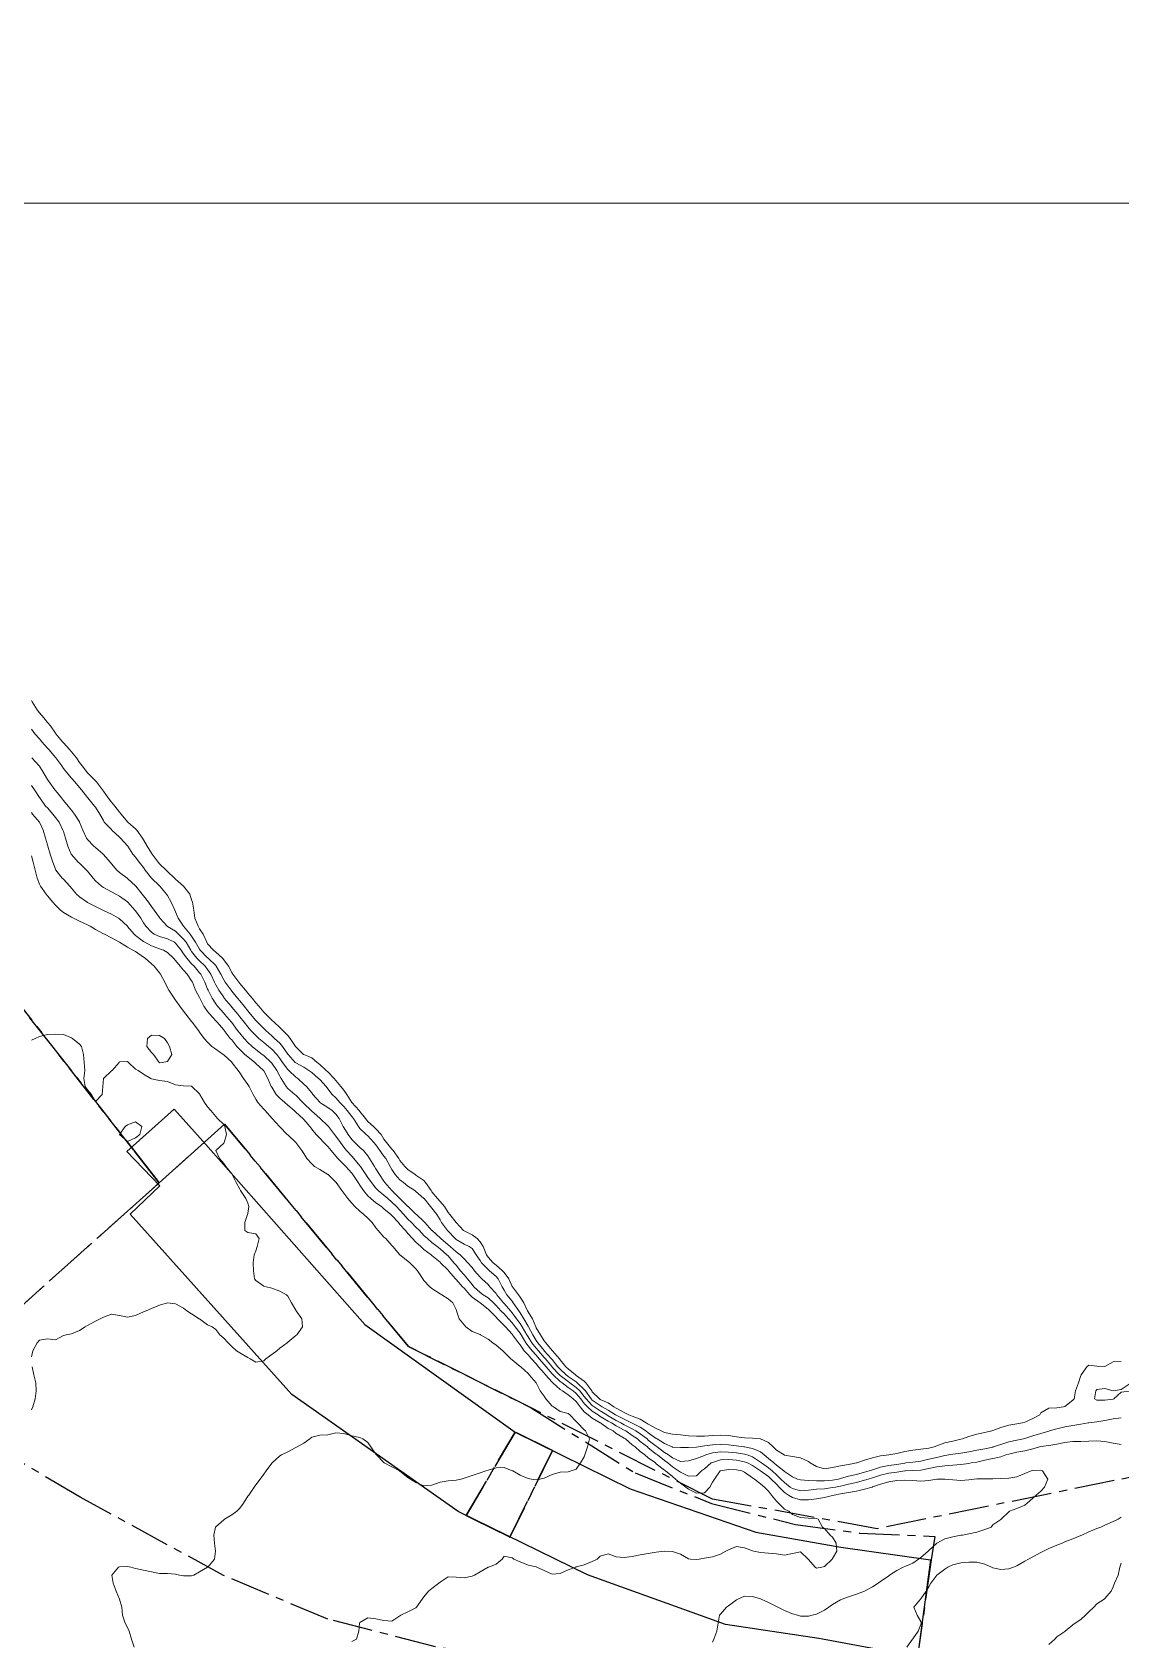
# Model space of a CAD drawing. Header units: centimetres. Extents: x 0 to 642158, y -847 to 649707.
# Drawn here: x 616694.3 to 616762.2, y 620797.7 to 620898 of the extents above; entities that cross this region are included whole.
import ezdxf

# ---------------------------------------------------------------- set-up
doc = ezdxf.new("R2010")
doc.units = ezdxf.units.CM
doc.header["$MEASUREMENT"] = 0
doc.linetypes.add('CENTERX2', pattern=[4, 2.5, -0.5, 0.5, -0.5])
doc.layers.add('MEV_grille', color=254, linetype='Continuous', lineweight=9)
doc.layers.add('WAL_topographie 0.5', color=253, linetype='Continuous', lineweight=20)
doc.layers.add('SPW_batiments', color=7, linetype='Continuous')
doc.layers.add('SPW_parcellaire cadastral', color=7, linetype='CENTERX2', lineweight=25, true_color=0xff0542)

# ---------------------------------------------------------------- blocks, each defined once
blk = doc.blocks.new('*U114')
at = {"layer": 'MEV_grille', "transparency": 33554687}
blk.add_lwpolyline([(-1338.46, 0), (1338.46, 0)], dxfattribs=at)
blk = doc.blocks.new('*U115')
at = {"layer": 'MEV_grille', "color": 0, "linetype": 'ByBlock', "lineweight": -2, "transparency": 16777216}
blk.add_blockref('*U114', (0, -1500), dxfattribs=at)

msp = doc.modelspace()

# ---------------------------------------------------------------- linework, layer by layer
at = {"layer": 'SPW_batiments'}
msp.add_lwpolyline([(616703.36, 620830.6), (616705.13, 620828.62), (616715.05, 620817.39), (616724.45, 620810.68), (616731.62, 620807.13), (616739.47, 620804.43), (616744.77, 620803.5), (616750.37, 620802.7), (616749.55, 620796.65), (616743.62, 620797.76), (616743.4, 620797.8), (616737.57, 620798.66), (616728.95, 620801.76), (616720.89, 620805.72), (616710.5, 620813.03), (616710.32, 620813.23), (616700.41, 620824.28), (616702.26, 620826.04), (616700.21, 620828.19), (616703.15, 620830.84), (616703.36, 620830.6)], dxfattribs=at)
at = {"layer": 'SPW_parcellaire cadastral'}
for points in [[(616703.25, 620977.87), (616705.26, 620970.07), (616725.86, 620975.28), (616789.03, 620897.56), (616816.87, 620864.55), (616819.2, 620861.79), (616791.61, 620814.79), (616777.5, 620810.83), (616747.04, 620804.65), (616736.76, 620806.49), (616725.43, 620812.19), (616717.78, 620816.02), (616706.31, 620829.9), (616705.06, 620828.78), (616702.23, 620826.24), (616700.62, 620828.29), (616648.31, 620895.01), (616662.94, 620947.8), (616665.72, 620957.76), (616680.43, 620969.62), (616679.01, 620971.37), (616703.25, 620977.87)], [(616648.31, 620895.01), (616700.62, 620828.29), (616702.23, 620826.24), (616700.25, 620824.47), (616687.17, 620812.75)], [(616702.23, 620826.24), (616705.06, 620828.78), (616706.31, 620829.9), (616717.78, 620816.02), (616725.43, 620812.19), (616731.92, 620808.13), (616736.69, 620806.23), (616741.94, 620804.91), (616745.92, 620804.38), (616750.64, 620804.17), (616750.4, 620802.7), (616749.55, 620796.65), (616749.63, 620795.4), (616741.04, 620795.04), (616734.75, 620795.23), (616727.36, 620795.92), (616719.39, 620797.29), (616712.75, 620799), (616706.24, 620801.73), (616697.29, 620806.62), (616688.97, 620811.55), (616687.17, 620812.75), (616700.25, 620824.47), (616702.23, 620826.24)], [(616726.78, 620809.52), (616724.11, 620804.13), (616721.38, 620805.47), (616724.45, 620810.68), (616726.78, 620809.52)], [(616726.78, 620809.52), (616724.45, 620810.68), (616721.38, 620805.47), (616724.11, 620804.13), (616726.78, 620809.52)]]:
    msp.add_lwpolyline(points, dxfattribs=at)
at = {"layer": 'WAL_topographie 0.5'}
for points in [[(616694.25, 620856.33), (616694.3, 620856.25), (616694.61, 620855.75), (616694.75, 620855.57), (616695.03, 620855.25), (616695.25, 620854.97), (616695.44, 620854.75), (616695.75, 620854.29), (616695.78, 620854.25), (616696.2, 620853.75), (616696.25, 620853.7), (616696.65, 620853.25), (616696.75, 620853.13), (616697.06, 620852.75), (616697.25, 620852.47), (616697.41, 620852.25), (616697.75, 620851.82), (616697.82, 620851.75), (616698.25, 620851.33), (616698.32, 620851.25), (616698.69, 620850.75), (616698.75, 620850.67), (616699.05, 620850.25), (616699.25, 620849.99), (616699.46, 620849.75), (616699.75, 620849.37), (616699.85, 620849.25), (616700.25, 620848.76), (616700.26, 620848.75), (616700.75, 620848.32), (616700.82, 620848.25), (616701.18, 620847.75), (616701.25, 620847.63), (616701.48, 620847.25), (616701.75, 620846.8), (616701.79, 620846.75), (616702.16, 620846.25), (616702.25, 620846.15), (616702.66, 620845.75), (616702.75, 620845.67), (616703.19, 620845.25), (616703.25, 620845.19), (616703.74, 620844.75), (616703.75, 620844.74), (616704.14, 620844.25), (616704.25, 620843.9), (616704.31, 620843.75), (616704.38, 620843.25), (616704.45, 620842.75), (616704.65, 620842.25), (616704.75, 620842.09), (616704.96, 620841.75), (616705.19, 620841.25), (616705.25, 620841.15), (616705.61, 620840.75), (616705.75, 620840.63), (616706.17, 620840.25), (616706.25, 620840.15), (616706.56, 620839.75), (616706.75, 620839.36), (616706.83, 620839.25), (616707.2, 620838.75), (616707.25, 620838.68), (616707.61, 620838.25), (616707.75, 620838.07), (616708.02, 620837.75), (616708.25, 620837.46), (616708.44, 620837.25), (616708.75, 620836.89), (616708.88, 620836.75), (616709.25, 620836.38), (616709.39, 620836.25), (616709.75, 620835.92), (616709.94, 620835.75), (616710.25, 620835.43), (616710.4, 620835.25), (616710.73, 620834.75), (616710.75, 620834.72), (616711.24, 620834.25), (616711.25, 620834.25), (616711.75, 620834.03), (616712.09, 620833.75), (616712.25, 620833.61), (616712.64, 620833.25), (616712.75, 620833.16), (616713.14, 620832.75), (616713.25, 620832.61), (616713.56, 620832.25), (616713.75, 620832.01), (616713.94, 620831.75), (616714.24, 620831.25), (616714.25, 620831.24), (616714.7, 620830.75), (616714.75, 620830.68), (616715.11, 620830.25), (616715.25, 620830.07), (616715.59, 620829.75), (616715.75, 620829.6), (616716.07, 620829.25), (616716.25, 620828.96), (616716.42, 620828.75), (616716.75, 620828.33), (616716.83, 620828.25), (616717.18, 620827.75), (616717.25, 620827.63), (616717.55, 620827.25), (616717.75, 620827.06), (616718.21, 620826.75), (616718.25, 620826.72), (616718.75, 620826.37), (616718.84, 620826.25), (616719.19, 620825.75), (616719.25, 620825.67), (616719.59, 620825.25), (616719.75, 620825.06), (616720.03, 620824.75), (616720.25, 620824.38), (616720.36, 620824.25), (616720.75, 620823.75), (616720.75, 620823.75), (616721.22, 620823.25), (616721.25, 620823.23), (616721.75, 620822.98), (616722.06, 620822.75), (616722.25, 620822.55), (616722.44, 620822.25), (616722.66, 620821.75), (616722.75, 620821.6), (616723.06, 620821.25), (616723.25, 620821.1), (616723.65, 620820.75), (616723.75, 620820.63), (616724.04, 620820.25), (616724.25, 620819.77), (616724.27, 620819.75), (616724.65, 620819.25), (616724.75, 620819.1), (616724.98, 620818.75), (616725.22, 620818.25), (616725.25, 620818.19), (616725.53, 620817.75), (616725.72, 620817.25), (616725.75, 620817.19), (616726.03, 620816.75), (616726.25, 620816.38), (616726.36, 620816.25), (616726.75, 620815.78), (616726.78, 620815.75), (616727.21, 620815.25), (616727.25, 620815.19), (616727.61, 620814.75), (616727.75, 620814.62), (616728.21, 620814.25), (616728.25, 620814.22), (616728.75, 620813.86), (616728.86, 620813.75), (616729.22, 620813.25), (616729.25, 620813.2), (616729.71, 620812.75), (616729.75, 620812.72), (616730.25, 620812.5), (616730.6, 620812.25), (616730.75, 620812.17), (616731.25, 620811.91), (616731.53, 620811.75), (616731.75, 620811.67), (616732.25, 620811.49), (616732.62, 620811.25), (616732.75, 620811.18), (616733.25, 620810.91), (616733.56, 620810.75), (616733.75, 620810.66), (616734.25, 620810.55), (616734.75, 620810.5), (616735.25, 620810.44), (616735.75, 620810.42), (616736.25, 620810.43), (616736.75, 620810.47), (616737.25, 620810.48), (616737.75, 620810.46), (616738.25, 620810.39), (616738.75, 620810.31), (616739.25, 620810.29), (616739.73, 620810.25), (616739.75, 620810.25), (616740.25, 620810.02), (616740.54, 620809.75), (616740.75, 620809.55), (616741.22, 620809.25), (616741.25, 620809.23), (616741.75, 620809.15), (616742.25, 620809.08), (616742.75, 620808.84), (616742.85, 620808.75), (616743.25, 620808.53), (616743.75, 620808.39), (616744.25, 620808.46), (616744.75, 620808.58), (616745.25, 620808.66), (616745.75, 620808.75), (616745.77, 620808.75), (616746.25, 620808.92), (616746.75, 620809.08), (616747.25, 620809.2), (616747.75, 620809.25), (616747.76, 620809.25), (616748.25, 620809.35), (616748.75, 620809.46), (616749.25, 620809.54), (616749.75, 620809.61), (616750.25, 620809.68), (616750.58, 620809.75), (616750.75, 620809.81), (616751.25, 620810), (616751.75, 620810.12), (616752.25, 620810.23), (616752.35, 620810.25), (616752.75, 620810.4), (616753.25, 620810.54), (616753.75, 620810.65), (616754.19, 620810.75), (616754.25, 620810.77), (616754.75, 620810.96), (616755.25, 620811.1), (616755.75, 620811.2), (616756.11, 620811.25), (616756.25, 620811.29), (616756.75, 620811.52), (616757.18, 620811.75), (616757.25, 620811.87), (616757.75, 620812.17), (616758.25, 620812.19), (616758.65, 620812.25), (616758.75, 620812.28), (616759.25, 620812.67), (616759.32, 620812.75), (616759.41, 620813.25), (616759.6, 620813.75), (616759.75, 620814.2), (616759.77, 620814.25), (616760.12, 620814.75), (616760.25, 620814.85), (616760.75, 620814.8), (616761.25, 620814.77), (616761.75, 620815.07), (616762.25, 620815.08)], [(616694.25, 620854.54), (616694.46, 620854.25), (616694.75, 620853.94), (616694.9, 620853.75), (616695.25, 620853.37), (616695.35, 620853.25), (616695.75, 620852.78), (616695.78, 620852.75), (616696.15, 620852.25), (616696.25, 620852.1), (616696.52, 620851.75), (616696.75, 620851.48), (616696.96, 620851.25), (616697.25, 620850.9), (616697.38, 620850.75), (616697.75, 620850.28), (616697.77, 620850.25), (616698.19, 620849.75), (616698.25, 620849.67), (616698.53, 620849.25), (616698.75, 620848.84), (616698.8, 620848.75), (616699.25, 620848.28), (616699.27, 620848.25), (616699.75, 620847.81), (616699.82, 620847.75), (616700.25, 620847.27), (616700.26, 620847.25), (616700.59, 620846.75), (616700.75, 620846.56), (616700.98, 620846.25), (616701.25, 620845.92), (616701.36, 620845.75), (616701.74, 620845.25), (616701.75, 620845.24), (616702.25, 620844.76), (616702.26, 620844.75), (616702.69, 620844.25), (616702.75, 620844.17), (616702.97, 620843.75), (616703.2, 620843.25), (616703.25, 620843.14), (616703.41, 620842.75), (616703.75, 620842.25), (616703.75, 620842.25), (616704.16, 620841.75), (616704.25, 620841.63), (616704.49, 620841.25), (616704.75, 620840.81), (616704.79, 620840.75), (616705.25, 620840.28), (616705.28, 620840.25), (616705.75, 620839.8), (616705.79, 620839.75), (616706.08, 620839.25), (616706.25, 620838.9), (616706.34, 620838.75), (616706.71, 620838.25), (616706.75, 620838.2), (616707.11, 620837.75), (616707.25, 620837.59), (616707.53, 620837.25), (616707.75, 620836.97), (616707.92, 620836.75), (616708.25, 620836.36), (616708.36, 620836.25), (616708.75, 620835.87), (616708.87, 620835.75), (616709.25, 620835.41), (616709.42, 620835.25), (616709.75, 620834.95), (616709.92, 620834.75), (616710.25, 620834.27), (616710.27, 620834.25), (616710.71, 620833.75), (616710.75, 620833.72), (616711.25, 620833.46), (616711.57, 620833.25), (616711.75, 620833.11), (616712.17, 620832.75), (616712.25, 620832.68), (616712.64, 620832.25), (616712.75, 620832.11), (616713.03, 620831.75), (616713.25, 620831.54), (616713.5, 620831.25), (616713.75, 620831), (616713.96, 620830.75), (616714.25, 620830.38), (616714.35, 620830.25), (616714.66, 620829.75), (616714.75, 620829.63), (616715.14, 620829.25), (616715.25, 620829.16), (616715.63, 620828.75), (616715.75, 620828.61), (616716, 620828.25), (616716.25, 620827.9), (616716.36, 620827.75), (616716.64, 620827.25), (616716.75, 620827.07), (616716.96, 620826.75), (616717.25, 620826.42), (616717.48, 620826.25), (616717.75, 620826.02), (616718.18, 620825.75), (616718.25, 620825.7), (616718.75, 620825.26), (616718.76, 620825.25), (616719.16, 620824.75), (616719.25, 620824.66), (616719.55, 620824.25), (616719.75, 620823.92), (616719.85, 620823.75), (616720.22, 620823.25), (616720.25, 620823.21), (616720.69, 620822.75), (616720.75, 620822.7), (616721.25, 620822.41), (616721.57, 620822.25), (616721.75, 620822.13), (616722.01, 620821.75), (616722.25, 620821.39), (616722.34, 620821.25), (616722.75, 620820.82), (616722.83, 620820.75), (616723.25, 620820.39), (616723.37, 620820.25), (616723.63, 620819.75), (616723.75, 620819.54), (616723.93, 620819.25), (616724.25, 620818.85), (616724.32, 620818.75), (616724.66, 620818.25), (616724.75, 620818.12), (616724.99, 620817.75), (616725.25, 620817.28), (616725.27, 620817.25), (616725.54, 620816.75), (616725.75, 620816.4), (616725.86, 620816.25), (616726.25, 620815.76), (616726.26, 620815.75), (616726.71, 620815.25), (616726.75, 620815.2), (616727.11, 620814.75), (616727.25, 620814.6), (616727.62, 620814.25), (616727.75, 620814.15), (616728.25, 620813.81), (616728.32, 620813.75), (616728.75, 620813.33), (616728.82, 620813.25), (616729.19, 620812.75), (616729.25, 620812.68), (616729.75, 620812.33), (616729.87, 620812.25), (616730.25, 620812.04), (616730.71, 620811.75), (616730.75, 620811.73), (616731.25, 620811.48), (616731.71, 620811.25), (616731.75, 620811.23), (616732.25, 620810.98), (616732.6, 620810.75), (616732.75, 620810.64), (616733.25, 620810.28), (616733.31, 620810.25), (616733.75, 620809.96), (616734.23, 620809.75), (616734.25, 620809.74), (616734.75, 620809.72), (616735.25, 620809.72), (616735.75, 620809.73), (616735.88, 620809.75), (616736.25, 620809.81), (616736.75, 620809.88), (616737.25, 620809.91), (616737.75, 620809.89), (616738.25, 620809.83), (616738.72, 620809.75), (616738.75, 620809.75), (616739.25, 620809.66), (616739.75, 620809.45), (616739.98, 620809.25), (616740.25, 620809.03), (616740.58, 620808.75), (616740.75, 620808.62), (616741.2, 620808.25), (616741.25, 620808.21), (616741.75, 620807.88), (616742.06, 620807.75), (616742.25, 620807.69), (616742.75, 620807.65), (616743.25, 620807.64), (616743.75, 620807.63), (616744.25, 620807.68), (616744.61, 620807.75), (616744.75, 620807.79), (616745.25, 620807.92), (616745.75, 620808.04), (616746.25, 620808.17), (616746.53, 620808.25), (616746.75, 620808.33), (616747.25, 620808.49), (616747.75, 620808.59), (616748.25, 620808.66), (616748.75, 620808.74), (616748.82, 620808.75), (616749.25, 620808.8), (616749.75, 620808.87), (616750.25, 620808.98), (616750.75, 620809.1), (616751.25, 620809.21), (616751.5, 620809.25), (616751.75, 620809.29), (616752.25, 620809.37), (616752.75, 620809.44), (616753.25, 620809.54), (616753.75, 620809.64), (616754.25, 620809.74), (616754.27, 620809.75), (616754.75, 620809.91), (616755.25, 620810.07), (616755.75, 620810.17), (616756.16, 620810.25), (616756.25, 620810.27), (616756.75, 620810.44), (616757.25, 620810.6), (616757.75, 620810.74), (616757.78, 620810.75), (616758.25, 620810.88), (616758.75, 620811), (616759.25, 620811.09), (616759.75, 620811.18), (616760.21, 620811.25), (616760.25, 620811.26), (616760.75, 620811.32), (616761.25, 620811.4), (616761.75, 620811.5), (616762.25, 620811.57)], [(616694.27, 620852.75), (616694.74, 620852.25), (616694.75, 620852.23), (616695.05, 620851.75), (616695.25, 620851.41), (616695.35, 620851.25), (616695.72, 620850.75), (616695.75, 620850.71), (616696.12, 620850.25), (616696.25, 620850.1), (616696.54, 620849.75), (616696.75, 620849.49), (616696.95, 620849.25), (616697.25, 620848.76), (616697.26, 620848.75), (616697.47, 620848.25), (616697.69, 620847.75), (616697.75, 620847.67), (616698.15, 620847.25), (616698.25, 620847.16), (616698.72, 620846.75), (616698.75, 620846.72), (616699.16, 620846.25), (616699.25, 620846.14), (616699.59, 620845.75), (616699.75, 620845.61), (616700.23, 620845.25), (616700.25, 620845.23), (616700.75, 620844.76), (616700.76, 620844.75), (616701.17, 620844.25), (616701.25, 620844.14), (616701.56, 620843.75), (616701.75, 620843.48), (616701.92, 620843.25), (616702.25, 620842.79), (616702.27, 620842.75), (616702.72, 620842.25), (616702.75, 620842.23), (616703.25, 620841.93), (616703.44, 620841.75), (616703.75, 620841.45), (616703.9, 620841.25), (616704.19, 620840.75), (616704.25, 620840.67), (616704.58, 620840.25), (616704.75, 620840.08), (616705.09, 620839.75), (616705.25, 620839.55), (616705.45, 620839.25), (616705.68, 620838.75), (616705.75, 620838.6), (616705.95, 620838.25), (616706.25, 620837.81), (616706.29, 620837.75), (616706.71, 620837.25), (616706.75, 620837.2), (616707.13, 620836.75), (616707.25, 620836.6), (616707.52, 620836.25), (616707.75, 620835.96), (616707.94, 620835.75), (616708.25, 620835.43), (616708.44, 620835.25), (616708.75, 620834.99), (616709.04, 620834.75), (616709.25, 620834.58), (616709.56, 620834.25), (616709.75, 620834), (616709.93, 620833.75), (616710.25, 620833.31), (616710.32, 620833.25), (616710.75, 620832.83), (616710.87, 620832.75), (616711.25, 620832.4), (616711.41, 620832.25), (616711.75, 620831.84), (616711.82, 620831.75), (616712.25, 620831.26), (616712.26, 620831.25), (616712.75, 620830.94), (616713.01, 620830.75), (616713.25, 620830.52), (616713.46, 620830.25), (616713.71, 620829.75), (616713.75, 620829.69), (616714.02, 620829.25), (616714.25, 620828.94), (616714.43, 620828.75), (616714.75, 620828.44), (616714.98, 620828.25), (616715.25, 620827.92), (616715.36, 620827.75), (616715.66, 620827.25), (616715.75, 620827.1), (616715.98, 620826.75), (616716.25, 620826.34), (616716.31, 620826.25), (616716.75, 620825.75), (616716.75, 620825.75), (616717.25, 620825.25), (616717.25, 620825.25), (616717.75, 620824.76), (616717.76, 620824.75), (616718.25, 620824.27), (616718.28, 620824.25), (616718.75, 620823.82), (616718.81, 620823.75), (616719.25, 620823.26), (616719.26, 620823.25), (616719.75, 620822.8), (616719.8, 620822.75), (616720.25, 620822.37), (616720.39, 620822.25), (616720.75, 620821.93), (616721, 620821.75), (616721.25, 620821.49), (616721.48, 620821.25), (616721.75, 620820.94), (616721.9, 620820.75), (616722.25, 620820.35), (616722.36, 620820.25), (616722.75, 620819.89), (616722.86, 620819.75), (616723.25, 620819.32), (616723.29, 620819.25), (616723.71, 620818.75), (616723.75, 620818.71), (616724.15, 620818.25), (616724.25, 620818.13), (616724.53, 620817.75), (616724.75, 620817.46), (616724.88, 620817.25), (616725.17, 620816.75), (616725.25, 620816.63), (616725.49, 620816.25), (616725.75, 620815.92), (616725.89, 620815.75), (616726.25, 620815.33), (616726.33, 620815.25), (616726.74, 620814.75), (616726.75, 620814.74), (616727.2, 620814.25), (616727.25, 620814.2), (616727.75, 620813.83), (616727.86, 620813.75), (616728.25, 620813.46), (616728.47, 620813.25), (616728.75, 620812.9), (616728.87, 620812.75), (616729.25, 620812.33), (616729.37, 620812.25), (616729.75, 620812), (616730.16, 620811.75), (616730.25, 620811.7), (616730.75, 620811.41), (616731.04, 620811.25), (616731.25, 620811.13), (616731.75, 620810.88), (616731.97, 620810.75), (616732.25, 620810.56), (616732.67, 620810.25), (616732.75, 620810.18), (616733.25, 620809.79), (616733.3, 620809.75), (616733.75, 620809.41), (616734, 620809.25), (616734.25, 620809.07), (616734.75, 620808.84), (616735.25, 620808.88), (616735.75, 620809.03), (616736.25, 620809.22), (616736.33, 620809.25), (616736.75, 620809.38), (616737.25, 620809.44), (616737.75, 620809.43), (616738.25, 620809.38), (616738.75, 620809.3), (616738.91, 620809.25), (616739.25, 620809.13), (616739.75, 620808.81), (616739.82, 620808.75), (616740.25, 620808.44), (616740.48, 620808.25), (616740.75, 620808.02), (616741.03, 620807.75), (616741.25, 620807.53), (616741.61, 620807.25), (616741.75, 620807.15), (616742.25, 620807.02), (616742.75, 620807.05), (616743.25, 620807.11), (616743.75, 620807.14), (616744.25, 620807.21), (616744.44, 620807.25), (616744.75, 620807.31), (616745.25, 620807.42), (616745.75, 620807.54), (616746.25, 620807.68), (616746.47, 620807.75), (616746.75, 620807.83), (616747.25, 620807.99), (616747.75, 620808.11), (616748.25, 620808.18), (616748.75, 620808.25), (616748.81, 620808.25), (616749.25, 620808.28), (616749.75, 620808.31), (616750.25, 620808.4), (616750.75, 620808.5), (616751.25, 620808.58), (616751.75, 620808.62), (616752.25, 620808.66), (616752.75, 620808.72), (616752.89, 620808.75), (616753.25, 620808.81), (616753.75, 620808.92), (616754.25, 620809.02), (616754.75, 620809.14), (616755.06, 620809.25), (616755.25, 620809.31), (616755.75, 620809.42), (616756.25, 620809.5), (616756.75, 620809.63), (616757.16, 620809.75), (616757.25, 620809.77), (616757.75, 620809.85), (616758.25, 620809.92), (616758.75, 620810.03), (616759.25, 620810.1), (616759.75, 620810.1), (616760.25, 620810.11), (616760.75, 620810.13), (616761.25, 620810.09), (616761.75, 620809.99), (616762.25, 620809.91)], [(616694.25, 620851.02), (616694.44, 620850.75), (616694.75, 620850.28), (616694.77, 620850.25), (616695.14, 620849.75), (616695.25, 620849.63), (616695.58, 620849.25), (616695.75, 620849.04), (616695.98, 620848.75), (616696.22, 620848.25), (616696.25, 620848.15), (616696.38, 620847.75), (616696.53, 620847.25), (616696.74, 620846.75), (616696.75, 620846.73), (616697.17, 620846.25), (616697.25, 620846.18), (616697.69, 620845.75), (616697.75, 620845.68), (616698.11, 620845.25), (616698.25, 620845.09), (616698.63, 620844.75), (616698.75, 620844.67), (616699.25, 620844.39), (616699.52, 620844.25), (616699.75, 620844.13), (616700.25, 620843.77), (616700.27, 620843.75), (616700.71, 620843.25), (616700.75, 620843.21), (616701.07, 620842.75), (616701.25, 620842.46), (616701.39, 620842.25), (616701.75, 620841.87), (616701.92, 620841.75), (616702.25, 620841.61), (616702.75, 620841.47), (616703.18, 620841.25), (616703.25, 620841.2), (616703.59, 620840.75), (616703.75, 620840.53), (616703.94, 620840.25), (616704.25, 620839.91), (616704.4, 620839.75), (616704.75, 620839.33), (616704.82, 620839.25), (616705.07, 620838.75), (616705.25, 620838.32), (616705.28, 620838.25), (616705.53, 620837.75), (616705.75, 620837.41), (616705.87, 620837.25), (616706.25, 620836.82), (616706.31, 620836.75), (616706.74, 620836.25), (616706.75, 620836.24), (616707.12, 620835.75), (616707.25, 620835.58), (616707.53, 620835.25), (616707.75, 620835), (616708.02, 620834.75), (616708.25, 620834.56), (616708.66, 620834.25), (616708.75, 620834.18), (616709.21, 620833.75), (616709.25, 620833.7), (616709.56, 620833.25), (616709.75, 620832.9), (616709.84, 620832.75), (616710.14, 620832.25), (616710.25, 620832.13), (616710.68, 620831.75), (616710.75, 620831.7), (616711.19, 620831.25), (616711.25, 620831.19), (616711.7, 620830.75), (616711.75, 620830.7), (616712.25, 620830.27), (616712.27, 620830.25), (616712.75, 620829.8), (616712.79, 620829.75), (616713.17, 620829.25), (616713.25, 620829.15), (616713.53, 620828.75), (616713.75, 620828.45), (616713.92, 620828.25), (616714.25, 620827.89), (616714.38, 620827.75), (616714.75, 620827.29), (616714.78, 620827.25), (616715.12, 620826.75), (616715.25, 620826.56), (616715.47, 620826.25), (616715.75, 620825.9), (616715.89, 620825.75), (616716.25, 620825.46), (616716.5, 620825.25), (616716.75, 620825.03), (616717.03, 620824.75), (616717.25, 620824.52), (616717.5, 620824.25), (616717.75, 620823.97), (616717.97, 620823.75), (616718.25, 620823.46), (616718.46, 620823.25), (616718.75, 620822.95), (616718.96, 620822.75), (616719.25, 620822.5), (616719.58, 620822.25), (616719.75, 620822.11), (616720.17, 620821.75), (616720.25, 620821.67), (616720.62, 620821.25), (616720.75, 620821.1), (616721.03, 620820.75), (616721.25, 620820.49), (616721.46, 620820.25), (616721.75, 620819.89), (616721.86, 620819.75), (616722.25, 620819.39), (616722.44, 620819.25), (616722.75, 620819.05), (616723.08, 620818.75), (616723.25, 620818.58), (616723.55, 620818.25), (616723.75, 620818.05), (616724.02, 620817.75), (616724.25, 620817.5), (616724.44, 620817.25), (616724.75, 620816.85), (616724.81, 620816.75), (616725.11, 620816.25), (616725.25, 620816.07), (616725.5, 620815.75), (616725.75, 620815.47), (616725.94, 620815.25), (616726.25, 620814.89), (616726.37, 620814.75), (616726.75, 620814.31), (616726.81, 620814.25), (616727.25, 620813.84), (616727.38, 620813.75), (616727.75, 620813.47), (616728.06, 620813.25), (616728.25, 620813.09), (616728.53, 620812.75), (616728.75, 620812.47), (616728.95, 620812.25), (616729.25, 620811.98), (616729.62, 620811.75), (616729.75, 620811.66), (616730.25, 620811.36), (616730.45, 620811.25), (616730.75, 620811.06), (616731.25, 620810.8), (616731.35, 620810.75), (616731.75, 620810.47), (616732.07, 620810.25), (616732.25, 620810.1), (616732.69, 620809.75), (616732.75, 620809.7), (616733.25, 620809.3), (616733.32, 620809.25), (616733.75, 620808.9), (616733.96, 620808.75), (616734.25, 620808.52), (616734.64, 620808.25), (616734.75, 620808.17), (616735.25, 620807.92), (616735.75, 620807.95), (616736.06, 620808.25), (616736.25, 620808.38), (616736.68, 620808.75), (616736.75, 620808.79), (616737.25, 620808.95), (616737.75, 620808.96), (616738.25, 620808.92), (616738.75, 620808.83), (616738.95, 620808.75), (616739.25, 620808.59), (616739.75, 620808.26), (616739.76, 620808.25), (616740.25, 620807.9), (616740.42, 620807.75), (616740.75, 620807.42), (616740.92, 620807.25), (616741.25, 620806.91), (616741.5, 620806.75), (616741.75, 620806.59), (616742.25, 620806.46), (616742.75, 620806.44), (616743.25, 620806.51), (616743.75, 620806.6), (616744.25, 620806.72), (616744.34, 620806.75), (616744.75, 620806.82), (616745.25, 620806.91), (616745.75, 620807), (616746.25, 620807.11), (616746.72, 620807.25), (616746.75, 620807.26), (616747.25, 620807.42), (616747.75, 620807.58), (616748.25, 620807.65), (616748.75, 620807.67), (616749.25, 620807.65), (616749.75, 620807.62), (616750.25, 620807.66), (616750.75, 620807.73), (616751.25, 620807.73), (616751.75, 620807.69), (616752.25, 620807.65), (616752.75, 620807.69), (616753.08, 620807.75), (616753.25, 620807.77), (616753.75, 620807.77), (616754.25, 620807.76), (616754.75, 620807.79), (616755.25, 620807.81), (616755.75, 620807.89), (616756.25, 620808.09), (616756.64, 620808.25), (616756.75, 620808.29), (616757.25, 620808.3), (616757.36, 620808.25), (616757.69, 620807.75), (616757.48, 620807.25), (616757.25, 620807), (616756.96, 620806.75), (616756.75, 620806.55), (616756.39, 620806.25), (616756.25, 620806.11), (616755.75, 620805.9), (616755.3, 620805.75), (616755.25, 620805.7), (616754.78, 620805.25), (616754.75, 620805.22), (616754.25, 620804.89), (616754.15, 620804.75), (616753.75, 620804.6), (616753.25, 620804.44), (616752.75, 620804.33), (616752.36, 620804.25), (616752.25, 620804.24), (616751.75, 620804.14), (616751.25, 620804.02), (616750.76, 620803.75), (616750.75, 620803.74), (616750.25, 620803.29), (616750.21, 620803.25), (616749.75, 620802.86), (616749.61, 620802.75), (616749.25, 620802.5), (616748.75, 620802.29), (616748.65, 620802.25), (616748.25, 620802.05), (616747.81, 620801.75), (616747.75, 620801.7), (616747.25, 620801.35), (616747.09, 620801.25), (616746.75, 620801.02), (616746.25, 620800.75), (616746.24, 620800.75), (616745.75, 620800.56), (616745.25, 620800.4), (616744.85, 620800.25), (616744.75, 620800.22), (616744.25, 620799.92), (616744.02, 620799.75), (616743.75, 620799.56), (616743.25, 620799.31), (616742.97, 620799.25), (616742.75, 620799.19), (616742.25, 620799.19), (616742.05, 620799.25), (616741.75, 620799.34), (616741.25, 620799.54), (616740.83, 620799.75), (616740.75, 620799.79), (616740.25, 620800.04), (616739.8, 620800.25), (616739.75, 620800.27), (616739.25, 620800.42), (616738.75, 620800.43), (616738.34, 620800.25), (616738.25, 620800.2), (616737.75, 620799.84), (616737.63, 620799.75), (616737.25, 620799.32), (616737.19, 620799.25), (616737.11, 620798.75), (616737.02, 620798.25), (616736.84, 620797.75), (616736.75, 620797.57)], [(616694.25, 620849.34), (616694.32, 620849.25), (616694.75, 620848.75), (616694.75, 620848.74), (616694.98, 620848.25), (616695.12, 620847.75), (616695.25, 620847.33), (616695.28, 620847.25), (616695.43, 620846.75), (616695.58, 620846.25), (616695.75, 620845.81), (616695.78, 620845.75), (616696.18, 620845.25), (616696.25, 620845.18), (616696.64, 620844.75), (616696.75, 620844.62), (616697.07, 620844.25), (616697.25, 620844.09), (616697.72, 620843.75), (616697.75, 620843.73), (616698.25, 620843.48), (616698.71, 620843.25), (616698.75, 620843.23), (616699.25, 620842.99), (616699.68, 620842.75), (616699.75, 620842.71), (616700.24, 620842.25), (616700.25, 620842.24), (616700.66, 620841.75), (616700.75, 620841.67), (616701.25, 620841.3), (616701.32, 620841.25), (616701.75, 620841.02), (616702.25, 620840.83), (616702.49, 620840.75), (616702.75, 620840.61), (616703.12, 620840.25), (616703.25, 620840.11), (616703.53, 620839.75), (616703.75, 620839.51), (616703.97, 620839.25), (616704.25, 620838.84), (616704.3, 620838.75), (616704.5, 620838.25), (616704.75, 620837.79), (616704.77, 620837.75), (616705.01, 620837.25), (616705.25, 620836.92), (616705.38, 620836.75), (616705.75, 620836.35), (616705.84, 620836.25), (616706.25, 620835.78), (616706.27, 620835.75), (616706.66, 620835.25), (616706.75, 620835.15), (616707.07, 620834.75), (616707.25, 620834.56), (616707.58, 620834.25), (616707.75, 620834.09), (616708.19, 620833.75), (616708.25, 620833.69), (616708.73, 620833.25), (616708.75, 620833.23), (616709.01, 620832.75), (616709.22, 620832.25), (616709.25, 620832.2), (616709.53, 620831.75), (616709.75, 620831.52), (616710.07, 620831.25), (616710.25, 620831.08), (616710.64, 620830.75), (616710.75, 620830.65), (616711.19, 620830.25), (616711.25, 620830.18), (616711.62, 620829.75), (616711.75, 620829.58), (616712.03, 620829.25), (616712.25, 620829.02), (616712.51, 620828.75), (616712.75, 620828.51), (616712.95, 620828.25), (616713.25, 620827.9), (616713.38, 620827.75), (616713.75, 620827.38), (616713.87, 620827.25), (616714.25, 620826.83), (616714.31, 620826.75), (616714.64, 620826.25), (616714.75, 620826.09), (616714.97, 620825.75), (616715.25, 620825.42), (616715.44, 620825.25), (616715.75, 620824.99), (616716.1, 620824.75), (616716.25, 620824.62), (616716.69, 620824.25), (616716.75, 620824.19), (616717.15, 620823.75), (616717.25, 620823.64), (616717.59, 620823.25), (616717.75, 620823.07), (616718.04, 620822.75), (616718.25, 620822.53), (616718.55, 620822.25), (616718.75, 620822.08), (616719.19, 620821.75), (616719.25, 620821.7), (616719.75, 620821.29), (616719.79, 620821.25), (616720.25, 620820.79), (616720.28, 620820.75), (616720.71, 620820.25), (616720.75, 620820.21), (616721.15, 620819.75), (616721.25, 620819.65), (616721.61, 620819.25), (616721.75, 620819.1), (616722.25, 620818.75), (616722.25, 620818.75), (616722.75, 620818.35), (616722.85, 620818.25), (616723.25, 620817.85), (616723.34, 620817.75), (616723.75, 620817.34), (616723.83, 620817.25), (616724.25, 620816.79), (616724.28, 620816.75), (616724.65, 620816.25), (616724.75, 620816.12), (616725, 620815.75), (616725.25, 620815.49), (616725.46, 620815.25), (616725.75, 620814.93), (616725.9, 620814.75), (616726.25, 620814.35), (616726.33, 620814.25), (616726.75, 620813.8), (616726.8, 620813.75), (616727.25, 620813.34), (616727.4, 620813.25), (616727.75, 620813), (616728.07, 620812.75), (616728.25, 620812.59), (616728.49, 620812.25), (616728.75, 620811.95), (616728.99, 620811.75), (616729.25, 620811.54), (616729.75, 620811.26), (616729.76, 620811.25), (616730.25, 620810.9), (616730.55, 620810.75), (616730.75, 620810.59), (616731.25, 620810.3), (616731.33, 620810.25), (616731.75, 620809.89), (616731.93, 620809.75), (616732.25, 620809.47), (616732.54, 620809.25), (616732.75, 620809.07), (616733.19, 620808.75), (616733.25, 620808.7), (616733.75, 620808.31), (616733.83, 620808.25), (616734.25, 620807.9), (616734.45, 620807.75), (616734.75, 620807.49), (616735.1, 620807.25), (616735.25, 620807.12), (616735.75, 620806.87), (616736.25, 620806.89), (616736.58, 620807.25), (616736.75, 620807.55), (616736.88, 620807.75), (616737.24, 620808.25), (616737.25, 620808.26), (616737.75, 620808.34), (616738.25, 620808.32), (616738.58, 620808.25), (616738.75, 620808.17), (616739.25, 620807.83), (616739.38, 620807.75), (616739.75, 620807.44), (616740.01, 620807.25), (616740.25, 620806.99), (616740.44, 620806.75), (616740.75, 620806.37), (616740.87, 620806.25), (616741.25, 620805.87), (616741.51, 620805.75), (616741.75, 620805.54), (616742.25, 620805.34), (616742.75, 620805.3), (616743.25, 620805.28), (616743.36, 620805.25), (616743.62, 620804.75), (616743.75, 620804.66), (616744.1, 620804.25), (616744.25, 620804.12), (616744.48, 620803.75), (616744.51, 620803.25), (616744.25, 620802.79), (616744.22, 620802.75), (616743.75, 620802.28), (616743.57, 620802.25), (616743.25, 620802.19), (616743.17, 620802.25), (616742.75, 620802.72), (616742.72, 620802.75), (616742.25, 620803.2), (616741.75, 620803.1), (616741.25, 620802.99), (616740.75, 620803.07), (616740.25, 620803.13), (616739.75, 620803.16), (616739.33, 620803.25), (616739.25, 620803.27), (616738.75, 620803.45), (616738.25, 620803.54), (616737.75, 620803.34), (616737.58, 620803.25), (616737.25, 620803.05), (616736.75, 620802.89), (616736.25, 620802.8), (616735.92, 620802.75), (616735.75, 620802.72), (616735.39, 620802.75), (616735.25, 620802.77), (616734.75, 620803.05), (616734.25, 620803.22), (616733.75, 620803.25), (616733.25, 620803.19), (616732.75, 620803.1), (616732.25, 620803.01), (616731.75, 620802.92), (616731.25, 620802.86), (616730.75, 620802.9), (616730.25, 620803.08), (616729.75, 620802.93), (616729.55, 620802.75), (616729.25, 620802.61), (616728.75, 620802.39), (616728.25, 620802.26), (616728.22, 620802.25), (616727.75, 620802.09), (616727.25, 620801.86), (616726.75, 620801.82), (616726.25, 620802.04), (616725.79, 620802.25), (616725.75, 620802.27), (616725.25, 620802.38), (616724.75, 620802.59), (616724.36, 620802.75), (616724.25, 620802.84), (616723.75, 620802.93), (616723.63, 620802.75), (616723.25, 620802.44), (616722.8, 620802.25), (616722.75, 620802.24), (616722.25, 620801.95), (616721.9, 620801.75), (616721.75, 620801.69), (616721.25, 620801.58), (616720.75, 620801.62), (616720.25, 620801.64), (616719.75, 620801.32), (616719.67, 620801.25), (616719.25, 620800.91), (616719.04, 620800.75), (616718.75, 620800.4), (616718.64, 620800.25), (616718.28, 620799.75), (616718.25, 620799.72), (616717.75, 620799.47), (616717.3, 620799.25), (616717.25, 620799.22), (616716.75, 620798.88), (616716.25, 620798.91), (616715.75, 620799.03), (616715.25, 620799.08), (616714.75, 620798.8), (616714.72, 620798.75), (616714.68, 620798.25), (616714.54, 620797.75), (616714.25, 620797.6)], [(616694.25, 620846.64), (616694.35, 620846.25), (616694.49, 620845.75), (616694.62, 620845.25), (616694.75, 620844.88), (616694.81, 620844.75), (616695.17, 620844.25), (616695.25, 620844.15), (616695.59, 620843.75), (616695.75, 620843.57), (616696.06, 620843.25), (616696.25, 620843.11), (616696.75, 620842.82), (616696.88, 620842.75), (616697.25, 620842.57), (616697.75, 620842.33), (616697.91, 620842.25), (616698.25, 620842.04), (616698.75, 620841.78), (616698.81, 620841.75), (616699.25, 620841.53), (616699.74, 620841.25), (616699.75, 620841.25), (616700.25, 620840.94), (616700.58, 620840.75), (616700.75, 620840.66), (616701.25, 620840.32), (616701.36, 620840.25), (616701.75, 620839.9), (616701.92, 620839.75), (616702.25, 620839.33), (616702.31, 620839.25), (616702.58, 620838.75), (616702.75, 620838.4), (616702.83, 620838.25), (616703.17, 620837.75), (616703.25, 620837.63), (616703.52, 620837.25), (616703.75, 620836.94), (616703.88, 620836.75), (616704.25, 620836.3), (616704.29, 620836.25), (616704.67, 620835.75), (616704.75, 620835.63), (616705.03, 620835.25), (616705.25, 620835.01), (616705.52, 620834.75), (616705.75, 620834.58), (616706.21, 620834.25), (616706.25, 620834.22), (616706.75, 620833.76), (616706.76, 620833.75), (616707.15, 620833.25), (616707.25, 620833.1), (616707.48, 620832.75), (616707.75, 620832.38), (616707.84, 620832.25), (616708.09, 620831.75), (616708.25, 620831.46), (616708.38, 620831.25), (616708.75, 620830.84), (616708.84, 620830.75), (616709.25, 620830.27), (616709.27, 620830.25), (616709.73, 620829.75), (616709.75, 620829.72), (616710.22, 620829.25), (616710.25, 620829.22), (616710.75, 620828.75), (616710.75, 620828.75), (616711.13, 620828.25), (616711.25, 620828.06), (616711.44, 620827.75), (616711.75, 620827.42), (616711.92, 620827.25), (616712.25, 620827.06), (616712.75, 620826.76), (616712.76, 620826.75), (616713.25, 620826.28), (616713.28, 620826.25), (616713.62, 620825.75), (616713.75, 620825.58), (616714, 620825.25), (616714.25, 620824.96), (616714.44, 620824.75), (616714.75, 620824.46), (616715, 620824.25), (616715.25, 620824.02), (616715.51, 620823.75), (616715.75, 620823.42), (616715.9, 620823.25), (616716.25, 620822.85), (616716.36, 620822.75), (616716.75, 620822.32), (616716.81, 620822.25), (616717.25, 620821.75), (616717.25, 620821.75), (616717.75, 620821.34), (616717.87, 620821.25), (616718.25, 620820.86), (616718.35, 620820.75), (616718.68, 620820.25), (616718.75, 620820.14), (616719.12, 620819.75), (616719.25, 620819.64), (616719.75, 620819.31), (616719.86, 620819.25), (616720.25, 620819), (616720.55, 620818.75), (616720.75, 620818.33), (616720.78, 620818.25), (616720.95, 620817.75), (616721.25, 620817.37), (616721.36, 620817.25), (616721.75, 620816.95), (616722.25, 620816.76), (616722.27, 620816.75), (616722.75, 620816.48), (616723.05, 620816.25), (616723.25, 620816.11), (616723.68, 620815.75), (616723.75, 620815.67), (616724.16, 620815.25), (616724.25, 620815.18), (616724.75, 620814.78), (616724.79, 620814.75), (616725.25, 620814.33), (616725.31, 620814.25), (616725.75, 620813.75), (616725.75, 620813.75), (616726.01, 620813.25), (616726.25, 620812.91), (616726.35, 620812.75), (616726.75, 620812.3), (616726.83, 620812.25), (616727.25, 620811.97), (616727.75, 620811.83), (616727.85, 620811.75), (616728.25, 620811.34), (616728.33, 620811.25), (616728.75, 620810.82), (616728.84, 620810.75), (616729.08, 620810.25), (616728.96, 620809.75), (616728.79, 620809.25), (616728.75, 620809.14), (616728.52, 620808.75), (616728.25, 620808.36), (616727.93, 620808.25), (616727.75, 620808.19), (616727.25, 620808.18), (616726.75, 620808.03), (616726.25, 620807.81), (616725.97, 620807.75), (616725.75, 620807.7), (616725.46, 620807.75), (616725.25, 620807.79), (616724.75, 620808), (616724.29, 620808.25), (616724.25, 620808.27), (616723.75, 620808.46), (616723.25, 620808.44), (616722.75, 620808.3), (616722.6, 620808.25), (616722.25, 620808.13), (616721.75, 620807.97), (616721.25, 620807.8), (616721.08, 620807.75), (616720.75, 620807.67), (616720.25, 620807.63), (616719.75, 620807.56), (616719.25, 620807.36), (616718.75, 620807.32), (616718.25, 620807.53), (616717.9, 620807.75), (616717.75, 620807.85), (616717.25, 620808.24), (616717.23, 620808.25), (616716.75, 620808.51), (616716.27, 620808.75), (616716.25, 620808.77), (616715.78, 620809.25), (616715.75, 620809.3), (616715.44, 620809.75), (616715.25, 620810.03), (616714.93, 620810.25), (616714.75, 620810.33), (616714.25, 620810.44), (616713.75, 620810.59), (616713.25, 620810.64), (616712.75, 620810.51), (616712.25, 620810.49), (616711.75, 620810.36), (616711.62, 620810.25), (616711.25, 620809.98), (616710.83, 620809.75), (616710.75, 620809.71), (616710.25, 620809.44), (616709.86, 620809.25), (616709.75, 620809.19), (616709.27, 620808.75), (616709.25, 620808.73), (616708.9, 620808.25), (616708.75, 620808.06), (616708.53, 620807.75), (616708.25, 620807.38), (616708.15, 620807.25), (616707.81, 620806.75), (616707.75, 620806.67), (616707.49, 620806.25), (616707.25, 620805.92), (616707.08, 620805.75), (616706.75, 620805.51), (616706.31, 620805.25), (616706.25, 620805.21), (616705.75, 620804.77), (616705.73, 620804.75), (616705.63, 620804.25), (616705.68, 620803.75), (616705.74, 620803.25), (616705.68, 620802.75), (616705.27, 620802.25), (616705.25, 620802.24), (616704.75, 620801.95), (616704.38, 620801.75), (616704.25, 620801.7), (616703.75, 620801.7), (616703.5, 620801.75), (616703.25, 620801.82), (616702.75, 620801.86), (616702.25, 620801.86), (616701.75, 620801.95), (616701.25, 620802.06), (616700.75, 620802.16), (616700.46, 620802.25), (616700.25, 620802.3), (616699.75, 620802.26), (616699.69, 620802.25), (616699.28, 620801.75), (616699.36, 620801.25), (616699.55, 620800.75), (616699.75, 620800.25), (616699.75, 620800.25), (616699.89, 620799.75), (616699.93, 620799.25), (616700.11, 620798.75), (616700.25, 620798.49), (616700.35, 620798.25), (616700.49, 620797.75), (616700.67, 620797.25)], [(616694.25, 620835.14), (616694.49, 620835.25), (616694.75, 620835.36), (616695.25, 620835.49), (616695.75, 620835.51), (616696.25, 620835.48), (616696.75, 620835.29), (616696.81, 620835.25), (616697.25, 620834.88), (616697.37, 620834.75), (616697.5, 620834.25), (616697.55, 620833.75), (616697.58, 620833.25), (616697.53, 620832.75), (616697.61, 620832.25), (616697.75, 620832.03), (616698.01, 620831.75), (616698.25, 620831.3), (616698.66, 620831.75), (616698.7, 620832.25), (616698.75, 620832.75), (616698.75, 620832.75), (616699.25, 620833.23), (616699.29, 620833.25), (616699.72, 620833.75), (616699.75, 620833.79), (616700.25, 620833.81), (616700.3, 620833.75), (616700.75, 620833.33), (616700.92, 620833.25), (616701.25, 620833.01), (616701.71, 620832.75), (616701.75, 620832.72), (616702.25, 620832.63), (616702.75, 620832.55), (616703.25, 620832.34), (616703.75, 620832.28), (616704.25, 620832.26), (616704.26, 620832.25), (616704.75, 620831.78), (616704.77, 620831.75), (616705.06, 620831.25), (616705.25, 620830.97), (616705.44, 620830.75), (616705.75, 620830.38), (616705.87, 620830.25), (616706.25, 620829.88), (616706.33, 620829.75), (616706.43, 620829.25), (616706.27, 620828.75), (616706.25, 620828.71), (616705.77, 620828.25), (616705.98, 620827.75), (616706.25, 620827.45), (616706.38, 620827.25), (616706.75, 620826.79), (616706.78, 620826.75), (616707.02, 620826.25), (616707.25, 620825.84), (616707.3, 620825.75), (616707.64, 620825.25), (616707.75, 620824.96), (616707.81, 620824.75), (616707.75, 620824.31), (616707.74, 620824.25), (616707.57, 620823.75), (616707.57, 620823.25), (616707.75, 620823.13), (616708.25, 620823.05), (616708.46, 620822.75), (616708.33, 620822.25), (616708.25, 620822), (616708.16, 620821.75), (616708.1, 620821.25), (616708.11, 620820.75), (616708.18, 620820.25), (616708.25, 620820.14), (616708.75, 620819.79), (616708.9, 620819.75), (616709.25, 620819.65), (616709.75, 620819.47), (616710.18, 620819.25), (616710.25, 620819.17), (616710.49, 620818.75), (616710.75, 620818.29), (616710.78, 620818.25), (616711.13, 620817.75), (616711.17, 620817.25), (616710.82, 620816.75), (616710.75, 620816.7), (616710.25, 620816.29), (616710.22, 620816.25), (616709.75, 620815.91), (616709.56, 620815.75), (616709.25, 620815.53), (616708.88, 620815.25), (616708.75, 620815.12), (616708.25, 620815.05), (616707.9, 620815.25), (616707.75, 620815.33), (616707.25, 620815.62), (616707.05, 620815.75), (616706.75, 620816.02), (616706.54, 620816.25), (616706.25, 620816.53), (616706.02, 620816.75), (616705.75, 620817.08), (616705.53, 620817.25), (616705.25, 620817.37), (616704.75, 620817.74), (616704.73, 620817.75), (616704.25, 620818.06), (616703.95, 620818.25), (616703.75, 620818.41), (616703.25, 620818.68), (616702.75, 620818.75), (616702.25, 620818.6), (616701.75, 620818.4), (616701.42, 620818.25), (616701.25, 620818.18), (616700.75, 620817.95), (616700.25, 620817.85), (616699.75, 620817.96), (616699.25, 620818.03), (616698.75, 620817.86), (616698.55, 620817.75), (616698.25, 620817.59), (616697.75, 620817.34), (616697.6, 620817.25), (616697.25, 620817.02), (616696.75, 620816.8), (616696.42, 620816.75), (616696.25, 620816.71), (616695.75, 620816.43), (616695.25, 620816.5), (616694.75, 620816.42), (616694.62, 620816.25), (616694.33, 620815.75), (616694.25, 620815.38)], [(616702.42, 620833.75), (616702.25, 620833.72), (616702.23, 620833.75), (616701.88, 620834.25), (616701.75, 620834.37), (616701.45, 620834.75), (616701.49, 620835.25), (616701.75, 620835.44), (616702.25, 620835.43), (616702.55, 620835.25), (616702.75, 620834.98), (616702.87, 620834.75), (616703.01, 620834.25), (616702.75, 620833.81), (616702.42, 620833.75)], [(616700.75, 620829.04), (616701.02, 620829.25), (616701.15, 620829.75), (616700.75, 620830.04), (616700.25, 620829.86), (616700.11, 620829.75), (616699.75, 620829.25), (616700.25, 620828.82), (616700.75, 620829.04)], [(616694.29, 620814.75), (616694.41, 620814.25), (616694.53, 620813.75), (616694.54, 620813.25), (616694.49, 620812.75), (616694.34, 620812.25), (616694.25, 620812.07)], [(616761.75, 620812.74), (616761.8, 620812.75), (616762.25, 620813.17), (616762.75, 620813.23), (616763.11, 620813.25), (616762.75, 620813.67), (616762.25, 620813.33), (616761.75, 620813.26), (616761.25, 620813.4), (616760.75, 620813.34), (616760.68, 620813.25), (616760.6, 620812.75), (616760.75, 620812.68), (616761.25, 620812.66), (616761.75, 620812.74)], [(616762.25, 620805.36), (616762.07, 620805.25), (616761.75, 620805.1), (616761.25, 620804.86), (616760.99, 620804.75), (616760.75, 620804.66), (616760.25, 620804.45), (616759.8, 620804.25), (616759.75, 620804.23), (616759.25, 620804.01), (616758.75, 620803.82), (616758.57, 620803.75), (616758.25, 620803.62), (616757.75, 620803.41), (616757.42, 620803.25), (616757.25, 620803.16), (616756.75, 620802.89), (616756.48, 620802.75), (616756.25, 620802.62), (616755.75, 620802.33), (616755.53, 620802.25), (616755.25, 620802.15), (616754.75, 620802.1), (616754.25, 620802.21), (616754.16, 620802.25), (616753.75, 620802.44), (616753.25, 620802.55), (616752.75, 620802.55), (616752.25, 620802.51), (616751.75, 620802.39), (616751.44, 620802.25), (616751.25, 620802.13), (616750.76, 620801.75), (616750.75, 620801.74), (616750.39, 620801.25), (616750.25, 620801.02), (616750.08, 620800.75), (616749.75, 620800.27), (616749.73, 620800.25), (616749.33, 620799.75), (616749.52, 620799.25), (616749.75, 620798.86), (616749.77, 620798.75), (616749.75, 620798.67), (616749.6, 620798.25), (616749.25, 620797.77), (616749.23, 620797.75), (616748.89, 620797.25)], [(616762.25, 620802.5), (616762.17, 620802.25), (616762.08, 620801.75), (616761.85, 620801.25), (616761.75, 620801.03), (616761.64, 620800.75), (616761.25, 620800.3), (616761.2, 620800.25), (616760.75, 620799.95), (616760.55, 620799.75), (616760.25, 620799.46), (616760.03, 620799.25), (616759.75, 620798.99), (616759.39, 620798.75), (616759.25, 620798.65), (616758.77, 620798.25), (616758.75, 620798.24), (616758.25, 620797.9), (616758.11, 620797.75), (616757.75, 620797.42)]]:
    msp.add_lwpolyline(points, dxfattribs=at)

# ---------------------------------------------------------------- block references
at = {"layer": 'MEV_grille', "transparency": 33554687}
msp.add_blockref('*U115', (616669.48, 622387.38), dxfattribs=at)

doc.saveas('drawing.dxf')
